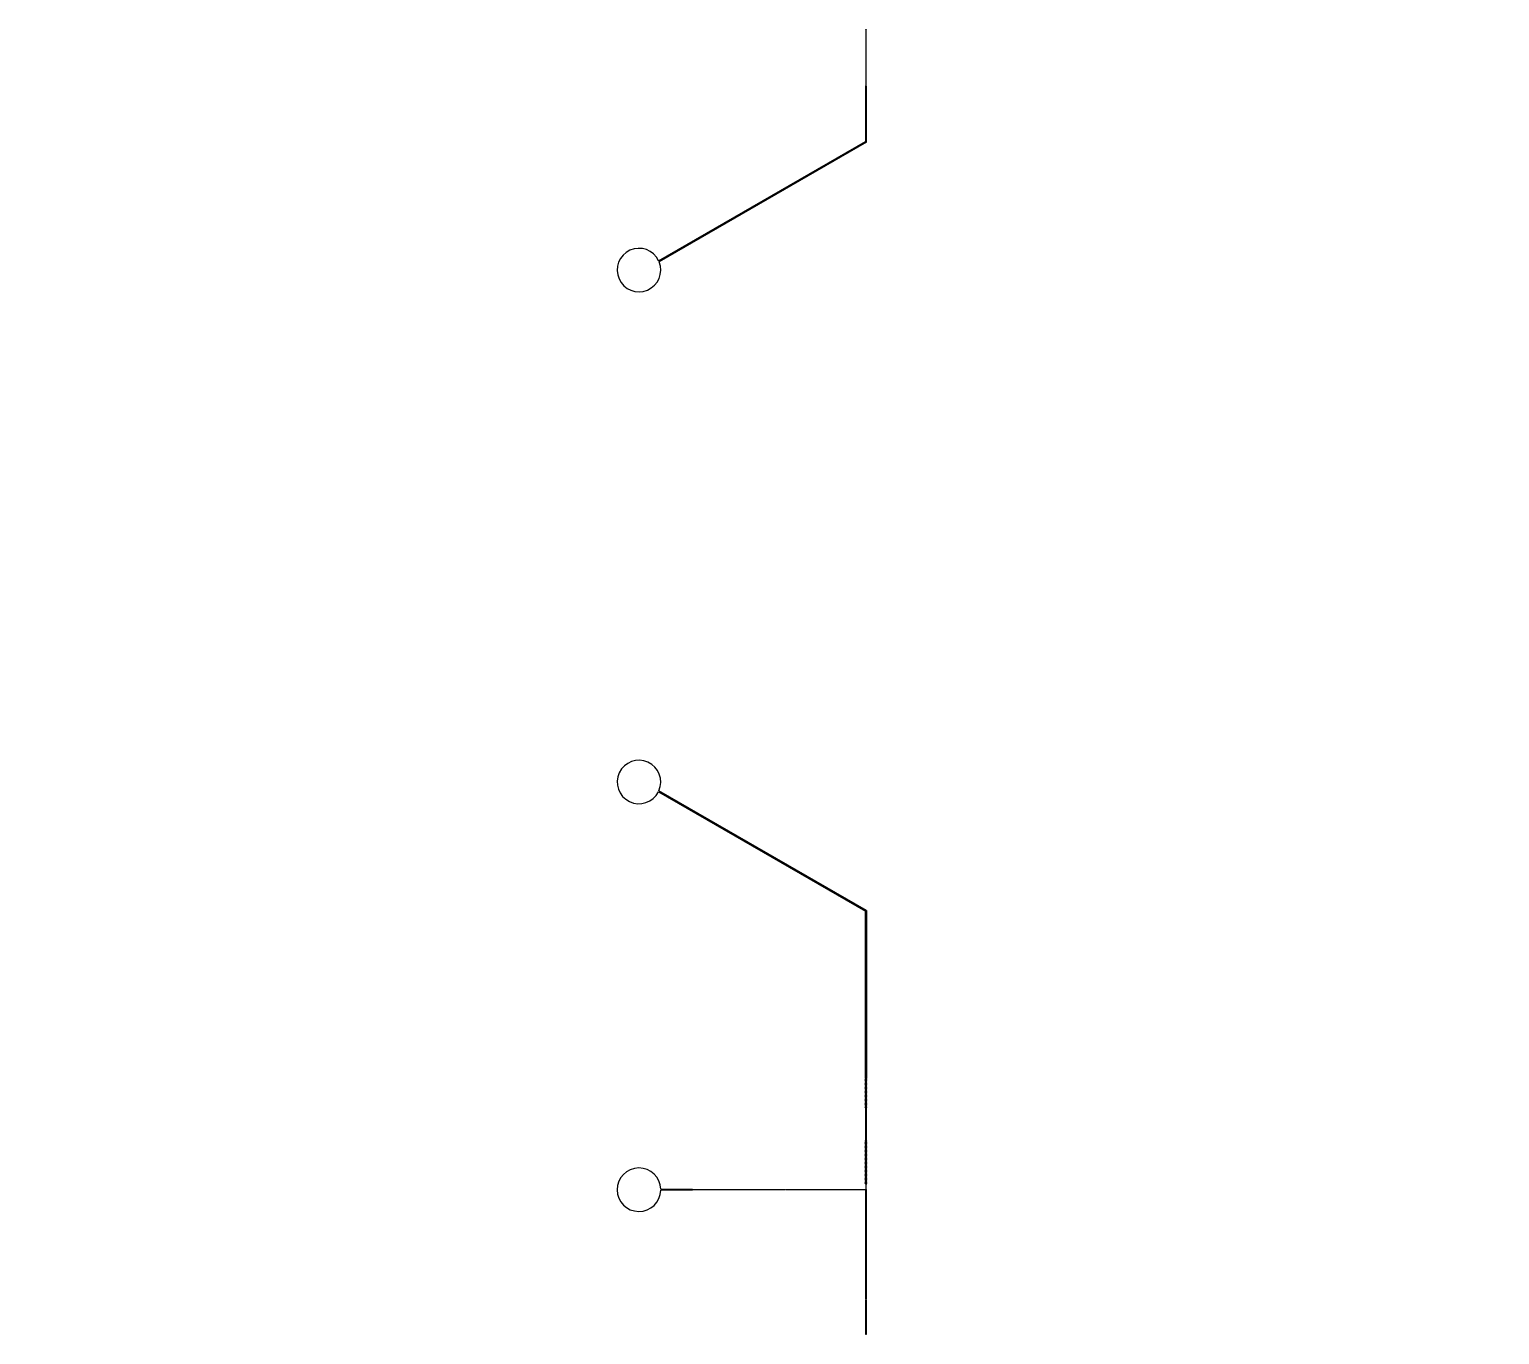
# Model space of a CAD drawing. Header units: inches. Extents: x 0 to 114300, y 0 to 114300.
# Drawn here: x 87943 to 101122, y 67829 to 79535 of the extents above; entities that cross this region are included whole.
import ezdxf

# ---------------------------------------------------------------- set-up
doc = ezdxf.new("R2010")
doc.units = ezdxf.units.IN
doc.header["$MEASUREMENT"] = 0

# ---------------------------------------------------------------- blocks, each defined once
blk = doc.blocks.new('*U24')
for points in [[(-4, -1), (-8, -1), (-8, 1), (-4, 1)], [(4, -1), (8, -1), (8, 1), (4, 1)]]:
    blk.add_lwpolyline(points, close=True)
blk = doc.blocks.new('*U25')
at = {"color": 0, "linetype": 'ByBlock', "lineweight": -2, "transparency": 16777216}
for p in [(0, 936), (0, 924), (0, 912), (0, 900), (0, 888), (0, 876), (0, 864), (0, 852), (0, 840), (0, 828), (0, 816), (0, 804), (0, 792), (0, 780), (0, 768), (0, 756), (0, 744), (0, 732), (0, 720), (0, 708), (0, 696), (0, 684), (0, 672), (0, 660), (0, 648), (0, 636), (0, 624), (0, 612), (0, 600), (0, 588), (0, 576), (0, 564), (0, 552), (0, 540), (0, 528), (0, 516), (0, 504), (0, 492), (0, 480), (0, 468), (0, 456), (0, 444), (0, 432), (0, 420), (0, 408), (0, 396), (0, 384), (0, 372), (0, 360), (0, 348), (0, 336), (0, 324), (0, 312), (0, 300), (0, 288), (0, 276), (0, 264), (0, 252), (0, 240), (0, 228), (0, 216), (0, 204), (0, 192), (0, 180), (0, 168), (0, 156), (0, 144), (0, 132), (0, 0), (0, 120), (0, 108), (0, 96), (0, 84), (0, 72), (0, 60), (0, 48), (0, 36), (0, 24), (0, 12)]:
    blk.add_blockref('*U24', p, dxfattribs=at)

msp = doc.modelspace()

# ---------------------------------------------------------------- hatches: boundary and pattern name
h = msp.add_hatch()
h.set_pattern_fill('ANSI31', color=256, scale=100)
h.set_pattern_definition([(45, (-3636.992, -6350), (-8.8388348, 8.8388348), [])])
h.paths.add_polyline_path([(114300, 0), (0, 0), (0, 114300), (114300, 114300)])
edge = h.paths.add_edge_path(flags=16)
edge.add_arc((57150, 57150), 50800, 288.3584, 529.7953, ccw=False)
edge.add_line((73150, 8935), (41150, 8935))
edge.add_arc((57150, 57150), 50800, 190.2047, 251.6416, ccw=False)
edge.add_arc((57150, 57150), 50800, 169.7953, 190.2047, ccw=False)

# ---------------------------------------------------------------- linework, layer by layer
for p, q in [((95442, 79530), (95438, 78530)), ((95442, 79533), (95445, 79533)), ((95442, 79530), (95442, 79533)), ((95445, 79533), (95445, 79530)), ((95448, 78524), (95445, 79530)), ((93583, 77459), (95438, 78530)), ((95448, 78524), (93587, 77450)), ((95438, 70125), (95438, 71625)), ((95448, 71631), (95448, 70125)), ((95438, 70125), (95442, 70125)), ((95442, 70125), (95442, 70122)), ((95442, 70122), (95445, 70122)), ((95445, 70122), (95445, 70125)), ((95448, 70125), (95445, 70125)), ((93888, 69129), (93602, 69133)), ((93602, 69123), (93888, 69126)), ((93888, 69129), (93891, 69129)), ((93891, 69126), (93888, 69126)), ((93891, 69129), (93891, 69126))]:
    msp.add_line(p, q)
for points in [[(93581, 72698), (95438, 71625)], [(95448, 71631), (93585, 72707)]]:
    msp.add_lwpolyline(points)
for points in [[(95442, 70116), (95445, 70116), (95445, 70119), (95442, 70119)], [(95442, 70110), (95445, 70110), (95445, 70113), (95442, 70113)], [(95442, 70104), (95445, 70104), (95445, 70107), (95442, 70107)], [(95442, 70098), (95445, 70098), (95445, 70101), (95442, 70101)], [(95442, 70092), (95445, 70092), (95445, 70095), (95442, 70095)], [(95442, 70086), (95445, 70086), (95445, 70089), (95442, 70089)], [(95442, 70080), (95445, 70080), (95445, 70083), (95442, 70083)], [(95442, 70074), (95445, 70074), (95445, 70077), (95442, 70077)], [(95442, 70068), (95445, 70068), (95445, 70071), (95442, 70071)], [(95442, 70062), (95445, 70062), (95445, 70065), (95442, 70065)], [(95442, 70056), (95445, 70056), (95445, 70059), (95442, 70059)], [(95442, 70050), (95445, 70050), (95445, 70053), (95442, 70053)], [(95442, 70044), (95445, 70044), (95445, 70047), (95442, 70047)], [(95442, 70038), (95445, 70038), (95445, 70041), (95442, 70041)], [(95442, 70032), (95445, 70032), (95445, 70035), (95442, 70035)], [(95442, 70026), (95445, 70026), (95445, 70029), (95442, 70029)], [(95442, 70020), (95445, 70020), (95445, 70023), (95442, 70023)], [(95442, 70014), (95445, 70014), (95445, 70017), (95442, 70017)], [(95442, 70008), (95445, 70008), (95445, 70011), (95442, 70011)], [(95442, 70002), (95445, 70002), (95445, 70005), (95442, 70005)], [(95442, 69996), (95445, 69996), (95445, 69999), (95442, 69999)], [(95442, 69990), (95445, 69990), (95445, 69993), (95442, 69993)], [(95442, 69984), (95445, 69984), (95445, 69987), (95442, 69987)], [(95442, 69978), (95445, 69978), (95445, 69981), (95442, 69981)], [(95442, 69972), (95445, 69972), (95445, 69975), (95442, 69975)], [(95442, 69966), (95445, 69966), (95445, 69969), (95442, 69969)], [(95442, 69960), (95445, 69960), (95445, 69963), (95442, 69963)], [(95442, 69954), (95445, 69954), (95445, 69957), (95442, 69957)], [(95442, 69948), (95445, 69948), (95445, 69951), (95442, 69951)], [(95442, 69942), (95445, 69942), (95445, 69945), (95442, 69945)], [(95442, 69936), (95445, 69936), (95445, 69939), (95442, 69939)], [(95442, 69930), (95445, 69930), (95445, 69933), (95442, 69933)], [(95442, 69924), (95445, 69924), (95445, 69927), (95442, 69927)], [(95442, 69918), (95445, 69918), (95445, 69921), (95442, 69921)], [(95442, 69912), (95445, 69912), (95445, 69915), (95442, 69915)], [(95442, 69906), (95445, 69906), (95445, 69909), (95442, 69909)], [(95442, 69900), (95445, 69900), (95445, 69903), (95442, 69903)], [(95442, 69894), (95445, 69894), (95445, 69897), (95442, 69897)], [(95442, 69888), (95445, 69888), (95445, 69891), (95442, 69891)], [(95442, 69882), (95445, 69882), (95445, 69885), (95442, 69885)], [(95442, 69876), (95445, 69876), (95445, 69879), (95442, 69879)], [(95442, 69870), (95445, 69870), (95445, 69873), (95442, 69873)], [(95442, 69864), (95445, 69864), (95445, 69867), (95442, 69867)], [(95442, 69858), (95445, 69858), (95445, 69861), (95442, 69861)], [(95442, 69852), (95445, 69852), (95445, 69855), (95442, 69855)], [(95442, 69846), (95445, 69846), (95445, 69849), (95442, 69849)], [(95442, 69840), (95445, 69840), (95445, 69843), (95442, 69843)], [(95442, 69834), (95445, 69834), (95445, 69837), (95442, 69837)], [(95442, 69828), (95445, 69828), (95445, 69831), (95442, 69831)], [(95442, 69822), (95445, 69822), (95445, 69825), (95442, 69825)], [(95442, 69816), (95445, 69816), (95445, 69819), (95442, 69819)], [(95442, 69810), (95445, 69810), (95445, 69813), (95442, 69813)], [(95442, 69804), (95445, 69804), (95445, 69807), (95442, 69807)], [(95442, 69798), (95445, 69798), (95445, 69801), (95442, 69801)], [(95442, 69792), (95445, 69792), (95445, 69795), (95442, 69795)], [(95442, 69786), (95445, 69786), (95445, 69789), (95442, 69789)], [(95442, 69780), (95445, 69780), (95445, 69783), (95442, 69783)], [(95442, 69774), (95445, 69774), (95445, 69777), (95442, 69777)], [(95442, 69768), (95445, 69768), (95445, 69771), (95442, 69771)], [(95442, 69762), (95445, 69762), (95445, 69765), (95442, 69765)], [(95442, 69756), (95445, 69756), (95445, 69759), (95442, 69759)], [(95442, 69750), (95445, 69750), (95445, 69753), (95442, 69753)], [(95442, 69744), (95445, 69744), (95445, 69747), (95442, 69747)], [(95442, 69738), (95445, 69738), (95445, 69741), (95442, 69741)], [(95442, 69732), (95445, 69732), (95445, 69735), (95442, 69735)], [(95442, 69726), (95445, 69726), (95445, 69729), (95442, 69729)], [(95442, 69720), (95445, 69720), (95445, 69723), (95442, 69723)], [(95442, 69714), (95445, 69714), (95445, 69717), (95442, 69717)], [(95442, 69708), (95445, 69708), (95445, 69711), (95442, 69711)], [(95442, 69702), (95445, 69702), (95445, 69705), (95442, 69705)], [(95442, 69696), (95445, 69696), (95445, 69699), (95442, 69699)], [(95442, 69690), (95445, 69690), (95445, 69693), (95442, 69693)], [(95442, 69684), (95445, 69684), (95445, 69687), (95442, 69687)], [(95442, 69678), (95445, 69678), (95445, 69681), (95442, 69681)], [(95442, 69672), (95445, 69672), (95445, 69675), (95442, 69675)], [(95442, 69666), (95445, 69666), (95445, 69669), (95442, 69669)], [(95442, 69660), (95445, 69660), (95445, 69663), (95442, 69663)], [(95442, 69654), (95445, 69654), (95445, 69657), (95442, 69657)], [(95442, 69648), (95445, 69648), (95445, 69651), (95442, 69651)], [(95442, 69642), (95445, 69642), (95445, 69645), (95442, 69645)], [(95442, 69636), (95445, 69636), (95445, 69639), (95442, 69639)], [(95442, 69630), (95445, 69630), (95445, 69633), (95442, 69633)], [(95442, 69624), (95445, 69624), (95445, 69627), (95442, 69627)], [(95442, 69618), (95445, 69618), (95445, 69621), (95442, 69621)], [(95442, 69612), (95445, 69612), (95445, 69615), (95442, 69615)], [(95442, 69606), (95445, 69606), (95445, 69609), (95442, 69609)], [(95442, 69600), (95445, 69600), (95445, 69603), (95442, 69603)], [(95442, 69594), (95445, 69594), (95445, 69597), (95442, 69597)], [(95442, 69588), (95445, 69588), (95445, 69591), (95442, 69591)], [(95442, 69582), (95445, 69582), (95445, 69585), (95442, 69585)], [(95442, 69576), (95445, 69576), (95445, 69579), (95442, 69579)], [(95442, 69570), (95445, 69570), (95445, 69573), (95442, 69573)], [(95442, 69564), (95445, 69564), (95445, 69567), (95442, 69567)], [(95442, 69558), (95445, 69558), (95445, 69561), (95442, 69561)], [(95442, 69552), (95445, 69552), (95445, 69555), (95442, 69555)], [(95442, 69546), (95445, 69546), (95445, 69549), (95442, 69549)], [(95442, 69540), (95445, 69540), (95445, 69543), (95442, 69543)], [(95442, 69534), (95445, 69534), (95445, 69537), (95442, 69537)], [(95442, 69528), (95445, 69528), (95445, 69531), (95442, 69531)], [(95442, 69522), (95445, 69522), (95445, 69525), (95442, 69525)], [(95442, 69516), (95445, 69516), (95445, 69519), (95442, 69519)], [(95442, 69510), (95445, 69510), (95445, 69513), (95442, 69513)], [(95442, 69504), (95445, 69504), (95445, 69507), (95442, 69507)], [(95442, 69498), (95445, 69498), (95445, 69501), (95442, 69501)], [(95442, 69492), (95445, 69492), (95445, 69495), (95442, 69495)], [(95442, 69486), (95445, 69486), (95445, 69489), (95442, 69489)], [(95442, 69480), (95445, 69480), (95445, 69483), (95442, 69483)], [(95442, 69474), (95445, 69474), (95445, 69477), (95442, 69477)], [(95442, 69468), (95445, 69468), (95445, 69471), (95442, 69471)], [(95442, 69462), (95445, 69462), (95445, 69465), (95442, 69465)], [(95442, 69456), (95445, 69456), (95445, 69459), (95442, 69459)], [(95442, 69450), (95445, 69450), (95445, 69453), (95442, 69453)], [(95442, 69444), (95445, 69444), (95445, 69447), (95442, 69447)], [(95442, 69438), (95445, 69438), (95445, 69441), (95442, 69441)], [(95442, 69432), (95445, 69432), (95445, 69435), (95442, 69435)], [(95442, 69426), (95445, 69426), (95445, 69429), (95442, 69429)], [(95442, 69420), (95445, 69420), (95445, 69423), (95442, 69423)], [(95442, 69414), (95445, 69414), (95445, 69417), (95442, 69417)], [(95442, 69408), (95445, 69408), (95445, 69411), (95442, 69411)], [(95442, 69402), (95445, 69402), (95445, 69405), (95442, 69405)], [(95442, 69396), (95445, 69396), (95445, 69399), (95442, 69399)], [(95442, 69390), (95445, 69390), (95445, 69393), (95442, 69393)], [(95442, 69384), (95445, 69384), (95445, 69387), (95442, 69387)], [(95442, 69378), (95445, 69378), (95445, 69381), (95442, 69381)], [(95442, 69372), (95445, 69372), (95445, 69375), (95442, 69375)], [(95442, 69366), (95445, 69366), (95445, 69369), (95442, 69369)], [(95442, 69360), (95445, 69360), (95445, 69363), (95442, 69363)], [(95442, 69354), (95445, 69354), (95445, 69357), (95442, 69357)], [(95442, 69348), (95445, 69348), (95445, 69351), (95442, 69351)], [(95442, 69342), (95445, 69342), (95445, 69345), (95442, 69345)], [(95442, 69336), (95445, 69336), (95445, 69339), (95442, 69339)], [(95442, 69330), (95445, 69330), (95445, 69333), (95442, 69333)], [(95442, 69324), (95445, 69324), (95445, 69327), (95442, 69327)], [(95442, 69318), (95445, 69318), (95445, 69321), (95442, 69321)], [(95442, 69312), (95445, 69312), (95445, 69315), (95442, 69315)], [(95442, 69306), (95445, 69306), (95445, 69309), (95442, 69309)], [(95442, 69300), (95445, 69300), (95445, 69303), (95442, 69303)], [(95442, 69294), (95445, 69294), (95445, 69297), (95442, 69297)], [(95442, 69288), (95445, 69288), (95445, 69291), (95442, 69291)], [(95442, 69282), (95445, 69282), (95445, 69285), (95442, 69285)], [(95442, 69276), (95445, 69276), (95445, 69279), (95442, 69279)], [(95442, 69270), (95445, 69270), (95445, 69273), (95442, 69273)], [(95442, 69264), (95445, 69264), (95445, 69267), (95442, 69267)], [(95442, 69258), (95445, 69258), (95445, 69261), (95442, 69261)], [(95442, 69252), (95445, 69252), (95445, 69255), (95442, 69255)], [(95442, 69246), (95445, 69246), (95445, 69249), (95442, 69249)], [(95442, 69240), (95445, 69240), (95445, 69243), (95442, 69243)], [(95442, 69234), (95445, 69234), (95445, 69237), (95442, 69237)], [(95442, 69228), (95445, 69228), (95445, 69231), (95442, 69231)], [(95442, 69222), (95445, 69222), (95445, 69225), (95442, 69225)], [(95442, 69216), (95445, 69216), (95445, 69219), (95442, 69219)], [(95442, 69210), (95445, 69210), (95445, 69213), (95442, 69213)], [(95442, 69204), (95445, 69204), (95445, 69207), (95442, 69207)], [(95442, 69198), (95445, 69198), (95445, 69201), (95442, 69201)], [(95442, 69192), (95445, 69192), (95445, 69195), (95442, 69195)], [(95442, 69186), (95445, 69186), (95445, 69189), (95442, 69189)], [(93897, 69129), (93897, 69126), (93894, 69126), (93894, 69129)], [(93903, 69129), (93903, 69126), (93900, 69126), (93900, 69129)], [(93909, 69129), (93909, 69126), (93906, 69126), (93906, 69129)], [(93915, 69129), (93915, 69126), (93912, 69126), (93912, 69129)], [(93921, 69129), (93921, 69126), (93918, 69126), (93918, 69129)], [(93927, 69129), (93927, 69126), (93924, 69126), (93924, 69129)], [(93933, 69129), (93933, 69126), (93930, 69126), (93930, 69129)], [(93939, 69129), (93939, 69126), (93936, 69126), (93936, 69129)], [(93945, 69129), (93945, 69126), (93942, 69126), (93942, 69129)], [(93951, 69129), (93951, 69126), (93948, 69126), (93948, 69129)], [(93957, 69129), (93957, 69126), (93954, 69126), (93954, 69129)], [(93963, 69129), (93963, 69126), (93960, 69126), (93960, 69129)], [(93969, 69129), (93969, 69126), (93966, 69126), (93966, 69129)], [(93975, 69129), (93975, 69126), (93972, 69126), (93972, 69129)], [(93981, 69129), (93981, 69126), (93978, 69126), (93978, 69129)], [(93987, 69129), (93987, 69126), (93984, 69126), (93984, 69129)], [(93993, 69129), (93993, 69126), (93990, 69126), (93990, 69129)], [(93999, 69129), (93999, 69126), (93996, 69126), (93996, 69129)], [(94005, 69129), (94005, 69126), (94002, 69126), (94002, 69129)], [(94011, 69129), (94011, 69126), (94008, 69126), (94008, 69129)], [(94017, 69129), (94017, 69126), (94014, 69126), (94014, 69129)], [(94023, 69129), (94023, 69126), (94020, 69126), (94020, 69129)], [(94029, 69129), (94029, 69126), (94026, 69126), (94026, 69129)], [(94035, 69129), (94035, 69126), (94032, 69126), (94032, 69129)], [(94041, 69129), (94041, 69126), (94038, 69126), (94038, 69129)], [(94047, 69129), (94047, 69126), (94044, 69126), (94044, 69129)], [(94053, 69129), (94053, 69126), (94050, 69126), (94050, 69129)], [(94059, 69129), (94059, 69126), (94056, 69126), (94056, 69129)], [(94065, 69129), (94065, 69126), (94062, 69126), (94062, 69129)], [(94071, 69129), (94071, 69126), (94068, 69126), (94068, 69129)], [(94077, 69129), (94077, 69126), (94074, 69126), (94074, 69129)], [(94083, 69129), (94083, 69126), (94080, 69126), (94080, 69129)], [(94089, 69129), (94089, 69126), (94086, 69126), (94086, 69129)], [(94095, 69129), (94095, 69126), (94092, 69126), (94092, 69129)], [(94101, 69129), (94101, 69126), (94098, 69126), (94098, 69129)], [(94107, 69129), (94107, 69126), (94104, 69126), (94104, 69129)], [(94113, 69129), (94113, 69126), (94110, 69126), (94110, 69129)], [(94119, 69129), (94119, 69126), (94116, 69126), (94116, 69129)], [(94125, 69129), (94125, 69126), (94122, 69126), (94122, 69129)], [(94131, 69129), (94131, 69126), (94128, 69126), (94128, 69129)], [(94137, 69129), (94137, 69126), (94134, 69126), (94134, 69129)], [(94143, 69129), (94143, 69126), (94140, 69126), (94140, 69129)], [(94149, 69129), (94149, 69126), (94146, 69126), (94146, 69129)], [(94155, 69129), (94155, 69126), (94152, 69126), (94152, 69129)], [(94161, 69129), (94161, 69126), (94158, 69126), (94158, 69129)], [(94167, 69129), (94167, 69126), (94164, 69126), (94164, 69129)], [(94173, 69129), (94173, 69126), (94170, 69126), (94170, 69129)], [(94179, 69129), (94179, 69126), (94176, 69126), (94176, 69129)], [(94185, 69129), (94185, 69126), (94182, 69126), (94182, 69129)], [(94191, 69129), (94191, 69126), (94188, 69126), (94188, 69129)], [(94197, 69129), (94197, 69126), (94194, 69126), (94194, 69129)], [(94203, 69129), (94203, 69126), (94200, 69126), (94200, 69129)], [(94209, 69129), (94209, 69126), (94206, 69126), (94206, 69129)], [(94215, 69129), (94215, 69126), (94212, 69126), (94212, 69129)], [(94221, 69129), (94221, 69126), (94218, 69126), (94218, 69129)], [(94227, 69129), (94227, 69126), (94224, 69126), (94224, 69129)], [(94233, 69129), (94233, 69126), (94230, 69126), (94230, 69129)], [(94239, 69129), (94239, 69126), (94236, 69126), (94236, 69129)], [(94245, 69129), (94245, 69126), (94242, 69126), (94242, 69129)], [(94251, 69129), (94251, 69126), (94248, 69126), (94248, 69129)], [(94257, 69129), (94257, 69126), (94254, 69126), (94254, 69129)], [(94263, 69129), (94263, 69126), (94260, 69126), (94260, 69129)], [(94269, 69129), (94269, 69126), (94266, 69126), (94266, 69129)], [(94275, 69129), (94275, 69126), (94272, 69126), (94272, 69129)], [(94281, 69129), (94281, 69126), (94278, 69126), (94278, 69129)], [(94287, 69129), (94287, 69126), (94284, 69126), (94284, 69129)], [(94293, 69129), (94293, 69126), (94290, 69126), (94290, 69129)], [(94299, 69129), (94299, 69126), (94296, 69126), (94296, 69129)], [(94305, 69129), (94305, 69126), (94302, 69126), (94302, 69129)], [(94311, 69129), (94311, 69126), (94308, 69126), (94308, 69129)], [(94317, 69129), (94317, 69126), (94314, 69126), (94314, 69129)], [(94323, 69129), (94323, 69126), (94320, 69126), (94320, 69129)], [(94329, 69129), (94329, 69126), (94326, 69126), (94326, 69129)], [(94335, 69129), (94335, 69126), (94332, 69126), (94332, 69129)], [(94341, 69129), (94341, 69126), (94338, 69126), (94338, 69129)], [(94347, 69129), (94347, 69126), (94344, 69126), (94344, 69129)], [(94353, 69129), (94353, 69126), (94350, 69126), (94350, 69129)], [(94359, 69129), (94359, 69126), (94356, 69126), (94356, 69129)], [(94365, 69129), (94365, 69126), (94362, 69126), (94362, 69129)], [(94371, 69129), (94371, 69126), (94368, 69126), (94368, 69129)], [(94377, 69129), (94377, 69126), (94374, 69126), (94374, 69129)], [(94383, 69129), (94383, 69126), (94380, 69126), (94380, 69129)], [(94389, 69129), (94389, 69126), (94386, 69126), (94386, 69129)], [(94395, 69129), (94395, 69126), (94392, 69126), (94392, 69129)], [(94401, 69129), (94401, 69126), (94398, 69126), (94398, 69129)], [(94407, 69129), (94407, 69126), (94404, 69126), (94404, 69129)], [(94413, 69129), (94413, 69126), (94410, 69126), (94410, 69129)], [(94419, 69129), (94419, 69126), (94416, 69126), (94416, 69129)], [(94425, 69129), (94425, 69126), (94422, 69126), (94422, 69129)], [(94431, 69129), (94431, 69126), (94428, 69126), (94428, 69129)], [(94437, 69129), (94437, 69126), (94434, 69126), (94434, 69129)], [(94443, 69129), (94443, 69126), (94440, 69126), (94440, 69129)], [(94449, 69129), (94449, 69126), (94446, 69126), (94446, 69129)], [(94455, 69129), (94455, 69126), (94452, 69126), (94452, 69129)], [(94461, 69129), (94461, 69126), (94458, 69126), (94458, 69129)], [(94467, 69129), (94467, 69126), (94464, 69126), (94464, 69129)], [(94473, 69129), (94473, 69126), (94470, 69126), (94470, 69129)], [(94479, 69129), (94479, 69126), (94476, 69126), (94476, 69129)], [(94485, 69129), (94485, 69126), (94482, 69126), (94482, 69129)], [(94491, 69129), (94491, 69126), (94488, 69126), (94488, 69129)], [(94497, 69129), (94497, 69126), (94494, 69126), (94494, 69129)], [(94503, 69129), (94503, 69126), (94500, 69126), (94500, 69129)], [(94509, 69129), (94509, 69126), (94506, 69126), (94506, 69129)], [(94515, 69129), (94515, 69126), (94512, 69126), (94512, 69129)], [(94521, 69129), (94521, 69126), (94518, 69126), (94518, 69129)], [(94527, 69129), (94527, 69126), (94524, 69126), (94524, 69129)], [(94533, 69129), (94533, 69126), (94530, 69126), (94530, 69129)], [(94539, 69129), (94539, 69126), (94536, 69126), (94536, 69129)], [(94545, 69129), (94545, 69126), (94542, 69126), (94542, 69129)], [(94551, 69129), (94551, 69126), (94548, 69126), (94548, 69129)], [(94557, 69129), (94557, 69126), (94554, 69126), (94554, 69129)], [(94563, 69129), (94563, 69126), (94560, 69126), (94560, 69129)], [(94569, 69129), (94569, 69126), (94566, 69126), (94566, 69129)], [(94575, 69129), (94575, 69126), (94572, 69126), (94572, 69129)], [(94581, 69129), (94581, 69126), (94578, 69126), (94578, 69129)], [(94587, 69129), (94587, 69126), (94584, 69126), (94584, 69129)], [(94593, 69129), (94593, 69126), (94590, 69126), (94590, 69129)], [(94599, 69129), (94599, 69126), (94596, 69126), (94596, 69129)], [(94605, 69129), (94605, 69126), (94602, 69126), (94602, 69129)], [(94611, 69129), (94611, 69126), (94608, 69126), (94608, 69129)], [(94617, 69129), (94617, 69126), (94614, 69126), (94614, 69129)], [(94623, 69129), (94623, 69126), (94620, 69126), (94620, 69129)], [(94629, 69129), (94629, 69126), (94626, 69126), (94626, 69129)], [(94635, 69129), (94635, 69126), (94632, 69126), (94632, 69129)], [(94641, 69129), (94641, 69126), (94638, 69126), (94638, 69129)], [(94647, 69129), (94647, 69126), (94644, 69126), (94644, 69129)], [(94653, 69129), (94653, 69126), (94650, 69126), (94650, 69129)], [(94659, 69129), (94659, 69126), (94656, 69126), (94656, 69129)], [(94665, 69129), (94665, 69126), (94662, 69126), (94662, 69129)], [(94671, 69129), (94671, 69126), (94668, 69126), (94668, 69129)], [(94677, 69129), (94677, 69126), (94674, 69126), (94674, 69129)], [(94683, 69129), (94683, 69126), (94680, 69126), (94680, 69129)], [(94689, 69129), (94689, 69126), (94686, 69126), (94686, 69129)], [(94695, 69129), (94695, 69126), (94692, 69126), (94692, 69129)], [(94701, 69129), (94701, 69126), (94698, 69126), (94698, 69129)], [(94707, 69129), (94707, 69126), (94704, 69126), (94704, 69129)], [(94713, 69129), (94713, 69126), (94710, 69126), (94710, 69129)], [(94719, 69129), (94719, 69126), (94716, 69126), (94716, 69129)], [(94725, 69129), (94725, 69126), (94722, 69126), (94722, 69129)], [(94731, 69129), (94731, 69126), (94728, 69126), (94728, 69129)], [(94737, 69129), (94737, 69126), (94734, 69126), (94734, 69129)], [(94743, 69129), (94743, 69126), (94740, 69126), (94740, 69129)], [(94749, 69129), (94749, 69126), (94746, 69126), (94746, 69129)], [(94755, 69129), (94755, 69126), (94752, 69126), (94752, 69129)], [(94761, 69129), (94761, 69126), (94758, 69126), (94758, 69129)], [(94767, 69129), (94767, 69126), (94764, 69126), (94764, 69129)], [(94773, 69129), (94773, 69126), (94770, 69126), (94770, 69129)], [(94779, 69129), (94779, 69126), (94776, 69126), (94776, 69129)], [(94785, 69129), (94785, 69126), (94782, 69126), (94782, 69129)], [(94791, 69129), (94791, 69126), (94788, 69126), (94788, 69129)], [(94797, 69129), (94797, 69126), (94794, 69126), (94794, 69129)], [(94803, 69129), (94803, 69126), (94800, 69126), (94800, 69129)], [(94809, 69129), (94809, 69126), (94806, 69126), (94806, 69129)], [(94815, 69129), (94815, 69126), (94812, 69126), (94812, 69129)], [(94821, 69129), (94821, 69126), (94818, 69126), (94818, 69129)], [(94827, 69129), (94827, 69126), (94824, 69126), (94824, 69129)], [(94833, 69129), (94833, 69126), (94830, 69126), (94830, 69129)], [(94839, 69129), (94839, 69126), (94836, 69126), (94836, 69129)], [(94845, 69129), (94845, 69126), (94842, 69126), (94842, 69129)], [(94851, 69129), (94851, 69126), (94848, 69126), (94848, 69129)], [(94857, 69129), (94857, 69126), (94854, 69126), (94854, 69129)], [(94863, 69129), (94863, 69126), (94860, 69126), (94860, 69129)], [(94869, 69129), (94869, 69126), (94866, 69126), (94866, 69129)], [(94875, 69129), (94875, 69126), (94872, 69126), (94872, 69129)], [(94881, 69129), (94881, 69126), (94878, 69126), (94878, 69129)], [(94887, 69129), (94887, 69126), (94884, 69126), (94884, 69129)], [(94893, 69129), (94893, 69126), (94890, 69126), (94890, 69129)], [(94899, 69129), (94899, 69126), (94896, 69126), (94896, 69129)], [(94905, 69129), (94905, 69126), (94902, 69126), (94902, 69129)], [(94911, 69129), (94911, 69126), (94908, 69126), (94908, 69129)], [(94917, 69129), (94917, 69126), (94914, 69126), (94914, 69129)], [(94923, 69129), (94923, 69126), (94920, 69126), (94920, 69129)], [(94929, 69129), (94929, 69126), (94926, 69126), (94926, 69129)], [(94935, 69129), (94935, 69126), (94932, 69126), (94932, 69129)], [(94941, 69129), (94941, 69126), (94938, 69126), (94938, 69129)], [(94947, 69129), (94947, 69126), (94944, 69126), (94944, 69129)], [(94953, 69129), (94953, 69126), (94950, 69126), (94950, 69129)], [(94959, 69129), (94959, 69126), (94956, 69126), (94956, 69129)], [(94965, 69129), (94965, 69126), (94962, 69126), (94962, 69129)], [(94971, 69129), (94971, 69126), (94968, 69126), (94968, 69129)], [(94977, 69129), (94977, 69126), (94974, 69126), (94974, 69129)], [(94983, 69129), (94983, 69126), (94980, 69126), (94980, 69129)], [(94989, 69129), (94989, 69126), (94986, 69126), (94986, 69129)], [(94995, 69129), (94995, 69126), (94992, 69126), (94992, 69129)], [(95001, 69129), (95001, 69126), (94998, 69126), (94998, 69129)], [(95007, 69129), (95007, 69126), (95004, 69126), (95004, 69129)], [(95013, 69129), (95013, 69126), (95010, 69126), (95010, 69129)], [(95019, 69129), (95019, 69126), (95016, 69126), (95016, 69129)], [(95025, 69129), (95025, 69126), (95022, 69126), (95022, 69129)], [(95031, 69129), (95031, 69126), (95028, 69126), (95028, 69129)], [(95037, 69129), (95037, 69126), (95034, 69126), (95034, 69129)], [(95043, 69129), (95043, 69126), (95040, 69126), (95040, 69129)], [(95049, 69129), (95049, 69126), (95046, 69126), (95046, 69129)], [(95055, 69129), (95055, 69126), (95052, 69126), (95052, 69129)], [(95061, 69129), (95061, 69126), (95058, 69126), (95058, 69129)], [(95067, 69129), (95067, 69126), (95064, 69126), (95064, 69129)], [(95073, 69129), (95073, 69126), (95070, 69126), (95070, 69129)], [(95079, 69129), (95079, 69126), (95076, 69126), (95076, 69129)], [(95085, 69129), (95085, 69126), (95082, 69126), (95082, 69129)], [(95091, 69129), (95091, 69126), (95088, 69126), (95088, 69129)], [(95097, 69129), (95097, 69126), (95094, 69126), (95094, 69129)], [(95103, 69129), (95103, 69126), (95100, 69126), (95100, 69129)], [(95109, 69129), (95109, 69126), (95106, 69126), (95106, 69129)], [(95115, 69129), (95115, 69126), (95112, 69126), (95112, 69129)], [(95121, 69129), (95121, 69126), (95118, 69126), (95118, 69129)], [(95127, 69129), (95127, 69126), (95124, 69126), (95124, 69129)], [(95133, 69129), (95133, 69126), (95130, 69126), (95130, 69129)], [(95139, 69129), (95139, 69126), (95136, 69126), (95136, 69129)], [(95145, 69129), (95145, 69126), (95142, 69126), (95142, 69129)], [(95151, 69129), (95151, 69126), (95148, 69126), (95148, 69129)], [(95157, 69129), (95157, 69126), (95154, 69126), (95154, 69129)], [(95163, 69129), (95163, 69126), (95160, 69126), (95160, 69129)], [(95169, 69129), (95169, 69126), (95166, 69126), (95166, 69129)], [(95175, 69129), (95175, 69126), (95172, 69126), (95172, 69129)], [(95181, 69129), (95181, 69126), (95178, 69126), (95178, 69129)], [(95187, 69129), (95187, 69126), (95184, 69126), (95184, 69129)], [(95193, 69129), (95193, 69126), (95190, 69126), (95190, 69129)], [(95199, 69129), (95199, 69126), (95196, 69126), (95196, 69129)], [(95205, 69129), (95205, 69126), (95202, 69126), (95202, 69129)], [(95211, 69129), (95211, 69126), (95208, 69126), (95208, 69129)], [(95217, 69129), (95217, 69126), (95214, 69126), (95214, 69129)], [(95223, 69129), (95223, 69126), (95220, 69126), (95220, 69129)], [(95229, 69129), (95229, 69126), (95226, 69126), (95226, 69129)], [(95235, 69129), (95235, 69126), (95232, 69126), (95232, 69129)], [(95241, 69129), (95241, 69126), (95238, 69126), (95238, 69129)], [(95247, 69129), (95247, 69126), (95244, 69126), (95244, 69129)], [(95253, 69129), (95253, 69126), (95250, 69126), (95250, 69129)], [(95259, 69129), (95259, 69126), (95256, 69126), (95256, 69129)], [(95265, 69129), (95265, 69126), (95262, 69126), (95262, 69129)], [(95271, 69129), (95271, 69126), (95268, 69126), (95268, 69129)], [(95277, 69129), (95277, 69126), (95274, 69126), (95274, 69129)], [(95283, 69129), (95283, 69126), (95280, 69126), (95280, 69129)], [(95289, 69129), (95289, 69126), (95286, 69126), (95286, 69129)], [(95295, 69129), (95295, 69126), (95292, 69126), (95292, 69129)], [(95301, 69129), (95301, 69126), (95298, 69126), (95298, 69129)], [(95307, 69129), (95307, 69126), (95304, 69126), (95304, 69129)], [(95313, 69129), (95313, 69126), (95310, 69126), (95310, 69129)], [(95319, 69129), (95319, 69126), (95316, 69126), (95316, 69129)], [(95325, 69129), (95325, 69126), (95322, 69126), (95322, 69129)], [(95331, 69129), (95331, 69126), (95328, 69126), (95328, 69129)], [(95337, 69129), (95337, 69126), (95334, 69126), (95334, 69129)], [(95343, 69129), (95343, 69126), (95340, 69126), (95340, 69129)], [(95349, 69129), (95349, 69126), (95346, 69126), (95346, 69129)], [(95355, 69129), (95355, 69126), (95352, 69126), (95352, 69129)], [(95361, 69129), (95361, 69126), (95358, 69126), (95358, 69129)], [(95367, 69129), (95367, 69126), (95364, 69126), (95364, 69129)], [(95373, 69129), (95373, 69126), (95370, 69126), (95370, 69129)], [(95379, 69129), (95379, 69126), (95376, 69126), (95376, 69129)], [(95385, 69129), (95385, 69126), (95382, 69126), (95382, 69129)], [(95391, 69129), (95391, 69126), (95388, 69126), (95388, 69129)], [(95397, 69129), (95397, 69126), (95394, 69126), (95394, 69129)], [(95403, 69129), (95403, 69126), (95400, 69126), (95400, 69129)], [(95409, 69129), (95409, 69126), (95406, 69126), (95406, 69129)], [(95415, 69129), (95415, 69126), (95412, 69126), (95412, 69129)], [(95421, 69129), (95421, 69126), (95418, 69126), (95418, 69129)], [(95427, 69129), (95427, 69126), (95424, 69126), (95424, 69129)], [(95433, 69129), (95433, 69126), (95430, 69126), (95430, 69129)], [(95439, 69129), (95439, 69126), (95436, 69126), (95436, 69129)], [(95442, 69180), (95445, 69180), (95445, 69183), (95442, 69183)], [(95442, 69174), (95445, 69174), (95445, 69177), (95442, 69177)], [(95442, 69168), (95445, 69168), (95445, 69171), (95442, 69171)], [(95442, 69162), (95445, 69162), (95445, 69165), (95442, 69165)], [(95442, 69156), (95445, 69156), (95445, 69159), (95442, 69159)], [(95442, 69150), (95445, 69150), (95445, 69153), (95442, 69153)], [(95442, 69144), (95445, 69144), (95445, 69147), (95442, 69147)], [(95442, 69138), (95445, 69138), (95445, 69141), (95442, 69141)], [(95442, 69132), (95445, 69132), (95445, 69135), (95442, 69135)], [(95442, 69129), (95445, 69129), (95445, 69126), (95442, 69126)], [(95442, 69123), (95445, 69123), (95445, 69120), (95442, 69120)], [(95442, 69117), (95445, 69117), (95445, 69114), (95442, 69114)], [(95442, 69111), (95445, 69111), (95445, 69108), (95442, 69108)], [(95442, 69105), (95445, 69105), (95445, 69102), (95442, 69102)], [(95442, 69099), (95445, 69099), (95445, 69096), (95442, 69096)], [(95442, 69093), (95445, 69093), (95445, 69090), (95442, 69090)], [(95442, 69087), (95445, 69087), (95445, 69084), (95442, 69084)], [(95442, 69081), (95445, 69081), (95445, 69078), (95442, 69078)], [(95442, 69075), (95445, 69075), (95445, 69072), (95442, 69072)], [(95442, 69069), (95445, 69069), (95445, 69066), (95442, 69066)], [(95442, 69063), (95445, 69063), (95445, 69060), (95442, 69060)], [(95442, 69057), (95445, 69057), (95445, 69054), (95442, 69054)], [(95442, 69051), (95445, 69051), (95445, 69048), (95442, 69048)], [(95442, 69045), (95445, 69045), (95445, 69042), (95442, 69042)], [(95442, 69039), (95445, 69039), (95445, 69036), (95442, 69036)], [(95442, 69033), (95445, 69033), (95445, 69030), (95442, 69030)], [(95442, 69027), (95445, 69027), (95445, 69024), (95442, 69024)], [(95442, 69021), (95445, 69021), (95445, 69018), (95442, 69018)], [(95442, 69015), (95445, 69015), (95445, 69012), (95442, 69012)], [(95442, 69009), (95445, 69009), (95445, 69006), (95442, 69006)], [(95442, 69003), (95445, 69003), (95445, 69000), (95442, 69000)], [(95442, 68997), (95445, 68997), (95445, 68994), (95442, 68994)], [(95442, 68991), (95445, 68991), (95445, 68988), (95442, 68988)], [(95442, 68985), (95445, 68985), (95445, 68982), (95442, 68982)], [(95442, 68979), (95445, 68979), (95445, 68976), (95442, 68976)], [(95442, 68973), (95445, 68973), (95445, 68970), (95442, 68970)], [(95442, 68967), (95445, 68967), (95445, 68964), (95442, 68964)], [(95442, 68961), (95445, 68961), (95445, 68958), (95442, 68958)], [(95442, 68955), (95445, 68955), (95445, 68952), (95442, 68952)], [(95442, 68949), (95445, 68949), (95445, 68946), (95442, 68946)], [(95442, 68943), (95445, 68943), (95445, 68940), (95442, 68940)], [(95442, 68937), (95445, 68937), (95445, 68934), (95442, 68934)], [(95442, 68931), (95445, 68931), (95445, 68928), (95442, 68928)], [(95442, 68925), (95445, 68925), (95445, 68922), (95442, 68922)], [(95442, 68919), (95445, 68919), (95445, 68916), (95442, 68916)], [(95442, 68913), (95445, 68913), (95445, 68910), (95442, 68910)], [(95442, 68907), (95445, 68907), (95445, 68904), (95442, 68904)], [(95442, 68901), (95445, 68901), (95445, 68898), (95442, 68898)], [(95442, 68895), (95445, 68895), (95445, 68892), (95442, 68892)], [(95442, 68889), (95445, 68889), (95445, 68886), (95442, 68886)], [(95442, 68883), (95445, 68883), (95445, 68880), (95442, 68880)], [(95442, 68877), (95445, 68877), (95445, 68874), (95442, 68874)], [(95442, 68871), (95445, 68871), (95445, 68868), (95442, 68868)], [(95442, 68865), (95445, 68865), (95445, 68862), (95442, 68862)], [(95442, 68859), (95445, 68859), (95445, 68856), (95442, 68856)], [(95442, 68853), (95445, 68853), (95445, 68850), (95442, 68850)], [(95442, 68847), (95445, 68847), (95445, 68844), (95442, 68844)], [(95442, 68841), (95445, 68841), (95445, 68838), (95442, 68838)], [(95442, 68835), (95445, 68835), (95445, 68832), (95442, 68832)], [(95442, 68829), (95445, 68829), (95445, 68826), (95442, 68826)], [(95442, 68823), (95445, 68823), (95445, 68820), (95442, 68820)], [(95442, 68817), (95445, 68817), (95445, 68814), (95442, 68814)], [(95442, 68811), (95445, 68811), (95445, 68808), (95442, 68808)], [(95442, 68805), (95445, 68805), (95445, 68802), (95442, 68802)], [(95442, 68799), (95445, 68799), (95445, 68796), (95442, 68796)], [(95442, 68793), (95445, 68793), (95445, 68790), (95442, 68790)], [(95442, 68787), (95445, 68787), (95445, 68784), (95442, 68784)], [(95442, 68781), (95445, 68781), (95445, 68778), (95442, 68778)], [(95442, 68775), (95445, 68775), (95445, 68772), (95442, 68772)], [(95442, 68769), (95445, 68769), (95445, 68766), (95442, 68766)], [(95442, 68763), (95445, 68763), (95445, 68760), (95442, 68760)], [(95442, 68757), (95445, 68757), (95445, 68754), (95442, 68754)], [(95442, 68751), (95445, 68751), (95445, 68748), (95442, 68748)], [(95442, 68745), (95445, 68745), (95445, 68742), (95442, 68742)], [(95442, 68739), (95445, 68739), (95445, 68736), (95442, 68736)], [(95442, 68733), (95445, 68733), (95445, 68730), (95442, 68730)], [(95442, 68727), (95445, 68727), (95445, 68724), (95442, 68724)], [(95442, 68721), (95445, 68721), (95445, 68718), (95442, 68718)], [(95442, 68715), (95445, 68715), (95445, 68712), (95442, 68712)], [(95442, 68709), (95445, 68709), (95445, 68706), (95442, 68706)], [(95442, 68703), (95445, 68703), (95445, 68700), (95442, 68700)], [(95442, 68697), (95445, 68697), (95445, 68694), (95442, 68694)], [(95442, 68691), (95445, 68691), (95445, 68688), (95442, 68688)], [(95442, 68685), (95445, 68685), (95445, 68682), (95442, 68682)], [(95442, 68679), (95445, 68679), (95445, 68676), (95442, 68676)], [(95442, 68673), (95445, 68673), (95445, 68670), (95442, 68670)], [(95442, 68667), (95445, 68667), (95445, 68664), (95442, 68664)], [(95442, 68661), (95445, 68661), (95445, 68658), (95442, 68658)], [(95442, 68655), (95445, 68655), (95445, 68652), (95442, 68652)], [(95442, 68649), (95445, 68649), (95445, 68646), (95442, 68646)], [(95442, 68643), (95445, 68643), (95445, 68640), (95442, 68640)], [(95442, 68637), (95445, 68637), (95445, 68634), (95442, 68634)], [(95442, 68631), (95445, 68631), (95445, 68628), (95442, 68628)], [(95442, 68625), (95445, 68625), (95445, 68622), (95442, 68622)], [(95442, 68619), (95445, 68619), (95445, 68616), (95442, 68616)], [(95442, 68613), (95445, 68613), (95445, 68610), (95442, 68610)], [(95442, 68607), (95445, 68607), (95445, 68604), (95442, 68604)], [(95442, 68601), (95445, 68601), (95445, 68598), (95442, 68598)], [(95442, 68595), (95445, 68595), (95445, 68592), (95442, 68592)], [(95442, 68589), (95445, 68589), (95445, 68586), (95442, 68586)], [(95442, 68583), (95445, 68583), (95445, 68580), (95442, 68580)], [(95442, 68577), (95445, 68577), (95445, 68574), (95442, 68574)], [(95442, 68571), (95445, 68571), (95445, 68568), (95442, 68568)], [(95442, 68565), (95445, 68565), (95445, 68562), (95442, 68562)], [(95442, 68559), (95445, 68559), (95445, 68556), (95442, 68556)], [(95442, 68553), (95445, 68553), (95445, 68550), (95442, 68550)], [(95442, 68547), (95445, 68547), (95445, 68544), (95442, 68544)], [(95442, 68541), (95445, 68541), (95445, 68538), (95442, 68538)], [(95442, 68535), (95445, 68535), (95445, 68532), (95442, 68532)], [(95442, 68529), (95445, 68529), (95445, 68526), (95442, 68526)], [(95442, 68523), (95445, 68523), (95445, 68520), (95442, 68520)], [(95442, 68517), (95445, 68517), (95445, 68514), (95442, 68514)], [(95442, 68511), (95445, 68511), (95445, 68508), (95442, 68508)], [(95442, 68505), (95445, 68505), (95445, 68502), (95442, 68502)], [(95442, 68499), (95445, 68499), (95445, 68496), (95442, 68496)], [(95442, 68493), (95445, 68493), (95445, 68490), (95442, 68490)], [(95442, 68487), (95445, 68487), (95445, 68484), (95442, 68484)], [(95442, 68481), (95445, 68481), (95445, 68478), (95442, 68478)], [(95442, 68475), (95445, 68475), (95445, 68472), (95442, 68472)], [(95442, 68469), (95445, 68469), (95445, 68466), (95442, 68466)], [(95442, 68463), (95445, 68463), (95445, 68460), (95442, 68460)], [(95442, 68457), (95445, 68457), (95445, 68454), (95442, 68454)], [(95442, 68451), (95445, 68451), (95445, 68448), (95442, 68448)], [(95442, 68445), (95445, 68445), (95445, 68442), (95442, 68442)], [(95442, 68439), (95445, 68439), (95445, 68436), (95442, 68436)], [(95442, 68433), (95445, 68433), (95445, 68430), (95442, 68430)], [(95442, 68427), (95445, 68427), (95445, 68424), (95442, 68424)], [(95442, 68421), (95445, 68421), (95445, 68418), (95442, 68418)], [(95442, 68415), (95445, 68415), (95445, 68412), (95442, 68412)], [(95442, 68409), (95445, 68409), (95445, 68406), (95442, 68406)], [(95442, 68403), (95445, 68403), (95445, 68400), (95442, 68400)], [(95442, 68397), (95445, 68397), (95445, 68394), (95442, 68394)], [(95442, 68391), (95445, 68391), (95445, 68388), (95442, 68388)], [(95442, 68385), (95445, 68385), (95445, 68382), (95442, 68382)], [(95442, 68379), (95445, 68379), (95445, 68376), (95442, 68376)], [(95442, 68373), (95445, 68373), (95445, 68370), (95442, 68370)], [(95442, 68367), (95445, 68367), (95445, 68364), (95442, 68364)], [(95442, 68361), (95445, 68361), (95445, 68358), (95442, 68358)], [(95442, 68355), (95445, 68355), (95445, 68352), (95442, 68352)], [(95442, 68349), (95445, 68349), (95445, 68346), (95442, 68346)], [(95442, 68343), (95445, 68343), (95445, 68340), (95442, 68340)], [(95442, 68337), (95445, 68337), (95445, 68334), (95442, 68334)], [(95442, 68331), (95445, 68331), (95445, 68328), (95442, 68328)], [(95442, 68325), (95445, 68325), (95445, 68322), (95442, 68322)], [(95442, 68319), (95445, 68319), (95445, 68316), (95442, 68316)], [(95442, 68313), (95445, 68313), (95445, 68310), (95442, 68310)], [(95442, 68307), (95445, 68307), (95445, 68304), (95442, 68304)], [(95442, 68301), (95445, 68301), (95445, 68298), (95442, 68298)], [(95442, 68295), (95445, 68295), (95445, 68292), (95442, 68292)], [(95442, 68289), (95445, 68289), (95445, 68286), (95442, 68286)], [(95442, 68283), (95445, 68283), (95445, 68280), (95442, 68280)], [(95442, 68277), (95445, 68277), (95445, 68274), (95442, 68274)], [(95442, 68271), (95445, 68271), (95445, 68268), (95442, 68268)], [(95442, 68265), (95445, 68265), (95445, 68262), (95442, 68262)], [(95442, 68259), (95445, 68259), (95445, 68256), (95442, 68256)], [(95442, 68253), (95445, 68253), (95445, 68250), (95442, 68250)], [(95442, 68247), (95445, 68247), (95445, 68244), (95442, 68244)], [(95442, 68241), (95445, 68241), (95445, 68238), (95442, 68238)], [(95442, 68235), (95445, 68235), (95445, 68232), (95442, 68232)], [(95442, 68229), (95445, 68229), (95445, 68226), (95442, 68226)], [(95442, 68223), (95445, 68223), (95445, 68220), (95442, 68220)], [(95442, 68217), (95445, 68217), (95445, 68214), (95442, 68214)], [(95442, 68211), (95445, 68211), (95445, 68208), (95442, 68208)], [(95442, 68205), (95445, 68205), (95445, 68202), (95442, 68202)], [(95442, 68199), (95445, 68199), (95445, 68196), (95442, 68196)], [(95442, 68193), (95445, 68193), (95445, 68190), (95442, 68190)], [(95442, 68187), (95445, 68187), (95445, 68184), (95442, 68184)], [(95442, 68181), (95445, 68181), (95445, 68178), (95442, 68178)], [(95442, 68175), (95445, 68175), (95445, 68172), (95442, 68172)], [(95442, 68169), (95445, 68169), (95445, 68166), (95442, 68166)], [(95442, 68163), (95445, 68163), (95445, 68160), (95442, 68160)], [(95442, 68157), (95445, 68157), (95445, 68154), (95442, 68154)], [(95442, 68151), (95445, 68151), (95445, 68148), (95442, 68148)], [(95442, 68145), (95445, 68145), (95445, 68142), (95442, 68142)], [(95442, 68139), (95445, 68139), (95445, 68136), (95442, 68136)], [(95442, 68133), (95445, 68133), (95445, 68130), (95442, 68130)], [(95442, 68127), (95445, 68127), (95445, 68124), (95442, 68124)], [(95442, 68121), (95445, 68121), (95445, 68118), (95442, 68118)], [(95442, 68115), (95445, 68115), (95445, 68112), (95442, 68112)], [(95442, 68109), (95445, 68109), (95445, 68106), (95442, 68106)], [(95442, 68103), (95445, 68103), (95445, 68100), (95442, 68100)], [(95442, 68097), (95445, 68097), (95445, 68094), (95442, 68094)], [(95442, 68091), (95445, 68091), (95445, 68088), (95442, 68088)], [(95442, 68085), (95445, 68085), (95445, 68082), (95442, 68082)], [(95442, 68079), (95445, 68079), (95445, 68076), (95442, 68076)], [(95442, 68073), (95445, 68073), (95445, 68070), (95442, 68070)], [(95442, 68067), (95445, 68067), (95445, 68064), (95442, 68064)], [(95442, 68061), (95445, 68061), (95445, 68058), (95442, 68058)], [(95442, 68055), (95445, 68055), (95445, 68052), (95442, 68052)], [(95442, 68049), (95445, 68049), (95445, 68046), (95442, 68046)], [(95442, 68043), (95445, 68043), (95445, 68040), (95442, 68040)], [(95442, 68037), (95445, 68037), (95445, 68034), (95442, 68034)], [(95442, 68031), (95445, 68031), (95445, 68028), (95442, 68028)], [(95442, 68025), (95445, 68025), (95445, 68022), (95442, 68022)], [(95442, 68019), (95445, 68019), (95445, 68016), (95442, 68016)], [(95442, 68013), (95445, 68013), (95445, 68010), (95442, 68010)], [(95442, 68007), (95445, 68007), (95445, 68004), (95442, 68004)], [(95442, 68001), (95445, 68001), (95445, 67998), (95442, 67998)], [(95442, 67995), (95445, 67995), (95445, 67992), (95442, 67992)], [(95442, 67989), (95445, 67989), (95445, 67986), (95442, 67986)], [(95442, 67983), (95445, 67983), (95445, 67980), (95442, 67980)], [(95442, 67977), (95445, 67977), (95445, 67974), (95442, 67974)], [(95442, 67971), (95445, 67971), (95445, 67968), (95442, 67968)], [(95442, 67965), (95445, 67965), (95445, 67962), (95442, 67962)], [(95442, 67959), (95445, 67959), (95445, 67956), (95442, 67956)], [(95442, 67953), (95445, 67953), (95445, 67950), (95442, 67950)], [(95442, 67947), (95445, 67947), (95445, 67944), (95442, 67944)], [(95442, 67941), (95445, 67941), (95445, 67938), (95442, 67938)], [(95442, 67935), (95445, 67935), (95445, 67932), (95442, 67932)], [(95442, 67929), (95445, 67929), (95445, 67926), (95442, 67926)], [(95442, 67923), (95445, 67923), (95445, 67920), (95442, 67920)], [(95442, 67917), (95445, 67917), (95445, 67914), (95442, 67914)], [(95442, 67911), (95445, 67911), (95445, 67908), (95442, 67908)], [(95442, 67905), (95445, 67905), (95445, 67902), (95442, 67902)], [(95442, 67899), (95445, 67899), (95445, 67896), (95442, 67896)], [(95442, 67893), (95445, 67893), (95445, 67890), (95442, 67890)], [(95442, 67887), (95445, 67887), (95445, 67884), (95442, 67884)], [(95442, 67881), (95445, 67881), (95445, 67878), (95442, 67878)], [(95442, 67875), (95445, 67875), (95445, 67872), (95442, 67872)], [(95442, 67869), (95445, 67869), (95445, 67866), (95442, 67866)], [(95442, 67863), (95445, 67863), (95445, 67860), (95442, 67860)], [(95442, 67857), (95445, 67857), (95445, 67854), (95442, 67854)], [(95442, 67851), (95445, 67851), (95445, 67848), (95442, 67848)], [(95442, 67845), (95445, 67845), (95445, 67842), (95442, 67842)], [(95442, 67839), (95445, 67839), (95445, 67836), (95442, 67836)], [(95442, 67833), (95445, 67833), (95445, 67830), (95442, 67830)]]:
    msp.add_lwpolyline(points, close=True)
for centre, start, end in [((93407, 77376), 25.2109, 22.2483), ((93407, 72785), 336.2579, 333.309), ((93407, 69128), 1.4693, 358.5307)]:
    msp.add_arc(centre, 195, start, end)

# ---------------------------------------------------------------- block references
msp.add_blockref('*U25', (95443, 69182))

doc.saveas('drawing.dxf')
